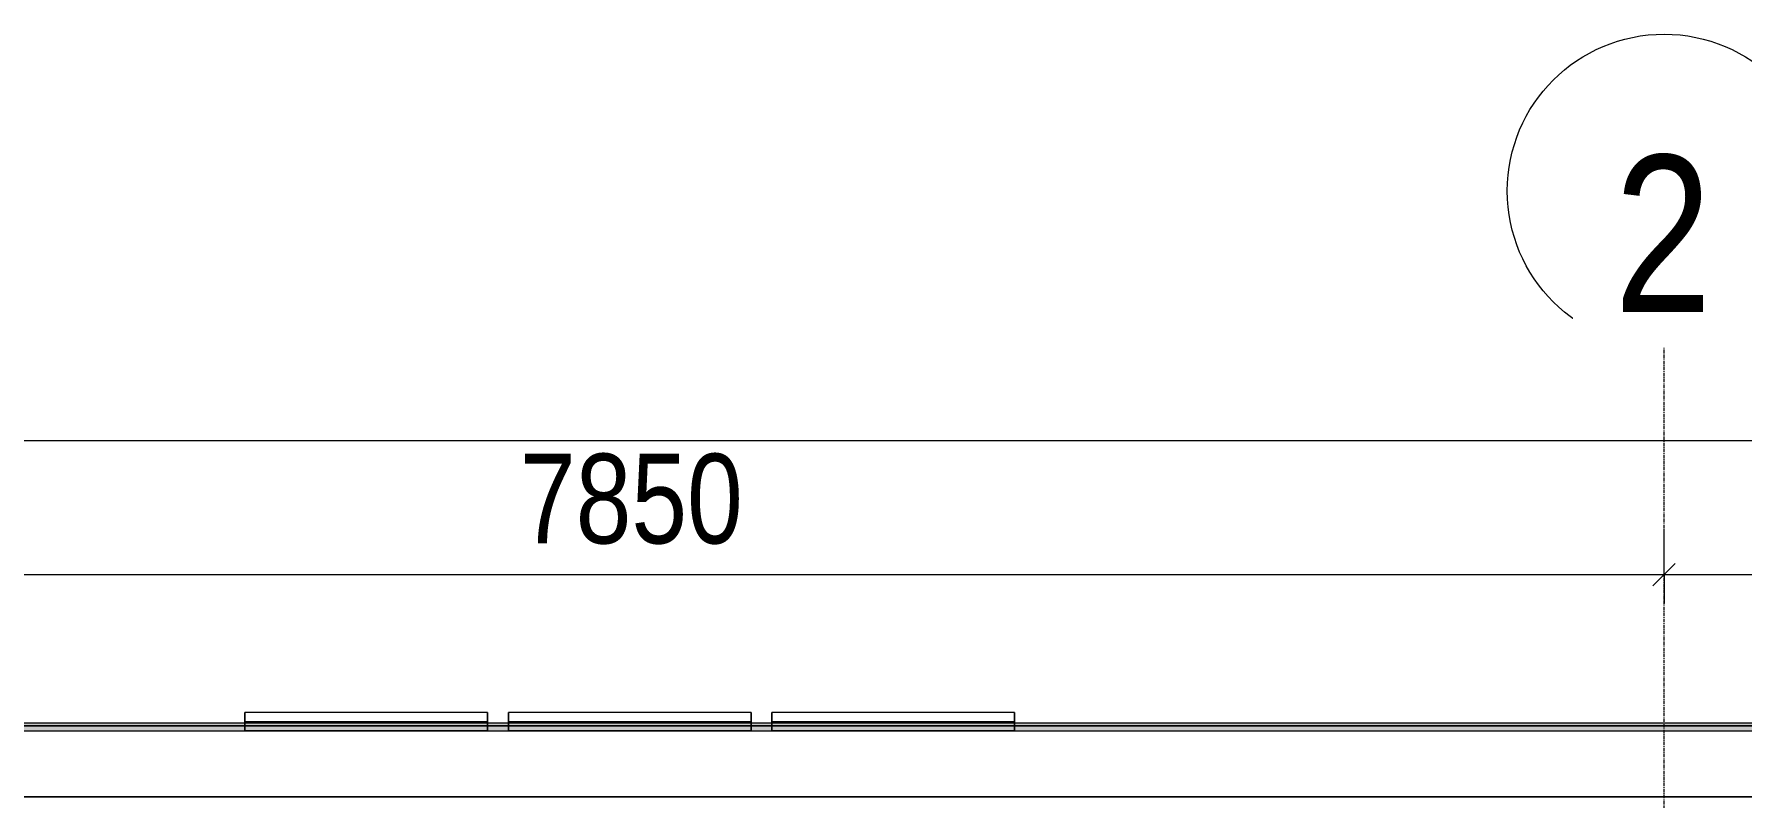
# Model space of a CAD drawing. Header units: millimetres. Extents: x -22227 to 20164, y 15335 to 61747.
# Drawn here: x -18384 to -11904, y 58163 to 61060 of the extents above; entities that cross this region are included whole.
import ezdxf

# ---------------------------------------------------------------- set-up
doc = ezdxf.new("R2010")
doc.units = ezdxf.units.MM
doc.linetypes.add('Grid Line', pattern=[22.225, 12.7, -3.175, 3.175, -3.175])
for name, color, linetype, lineweight in [('A-ANNO-DIMS', 7, 'Continuous', 9), ('A-ANNO-DIMS-170', 7, 'Continuous', 9), ('A-WALL', 7, 'Continuous', 9), ('A-WALL-PATT', 7, 'Continuous', 9), ('S-GRID', 7, 'Continuous', 9), ('S-GRID-IDEN', 7, 'Continuous', 9)]:
    doc.layers.add(name, color=color, linetype=linetype, lineweight=lineweight)
doc.layers.add('A-FLOR', color=7, linetype='Continuous', lineweight=9, true_color=0x007f00)
doc.layers.add('A-GLAZ', color=7, linetype='Continuous', lineweight=9, true_color=0x00007f)
doc.styles.add('Arial', font='arial.ttf', dxfattribs={"width": 0.8, "height": 595})
doc.styles.add('Arial_2', font='arial.ttf', dxfattribs={"width": 0.8, "height": 340})
doc.dimstyles.new('AK_DIM_2_0_Arial', dxfattribs={"dimscale": 304.8, "dimtxt": 346.888196, "dimasz": 0.278871, "dimexe": 0.557743, "dimexo": 0.557743, "dimgap": 0.055774, "dimtad": 1, "dimdec": 0, "dimzin": 0, "dimdsep": 46, "dimtxsty": 'Arial_2', "dimblk1": 'OBLIQUE', "dimblk2": 'OBLIQUE', "dimsah": 1, "dimcen": 0.09, "dimadec": 0, "dimazin": 0, "dimtfac": 1, "dimtdec": 4, "dimtix": 1, "dimtmove": 0, "dimatfit": 3, "dimfxl": 1, "dimtvp": 1, "dimtolj": 1, "dimtzin": 0, "dimarcsym": 2})

# ---------------------------------------------------------------- blocks, each defined once
blk = doc.blocks.new('M_Window-Louvers - 1000x1000mm-1207723-MẶT BẰNG BỐ TRÍ THIẾT BỊ')
at = {"layer": 'A-GLAZ', "color": 254, "true_color": 0xe0e0ef}
for p, q in [((-460.5, 8.65), (-460.5, -26.275)), ((-460.5, 8.65), (460.5, 8.65)), ((-460.5, -26.275), (-460.5, 8.65)), ((460.5, 8.65), (-460.5, 8.65)), ((460.5, -26.275), (460.5, 8.65)), ((460.5, 8.65), (460.5, -26.275)), ((-460.5, -26.275), (-460.5, -61.2)), ((-460.5, -26.275), (460.5, -26.275)), ((-460.5, -61.2), (-460.5, -26.275)), ((-460.5, -26.275), (460.5, -26.275)), ((-460.5, -61.2), (460.5, -61.2)), ((-460.5, -61.2), (460.5, -61.2)), ((460.5, -61.2), (460.5, -26.275)), ((460.5, -26.275), (460.5, -61.2))]:
    blk.add_line(p, q, dxfattribs=at)
at = {"layer": 'A-GLAZ', "color": 254, "true_color": 0xcccce5}
for p, q in [((-460.5, -26.275), (-460.5, 8.65)), ((460.5, 8.65), (-460.5, 8.65)), ((-460.5, 8.65), (-460.5, -26.275)), ((-460.5, 8.65), (460.5, 8.65)), ((460.5, 8.65), (460.5, -26.275)), ((460.5, -26.275), (460.5, 8.65)), ((-460.5, -61.2), (-460.5, -26.275)), ((-460.5, -26.275), (-460.5, -61.2)), ((-460.5, -61.2), (460.5, -61.2)), ((-460.5, -61.2), (460.5, -61.2)), ((460.5, -26.275), (460.5, -61.2)), ((460.5, -61.2), (460.5, -26.275))]:
    blk.add_line(p, q, dxfattribs=at)
at = {"layer": 'A-GLAZ', "color": 7, "true_color": 0xececf5}
for p, q in [((-460.5, 8.65), (-460.5, -26.275)), ((-460.5, 8.65), (460.5, 8.65)), ((-460.5, -26.275), (-460.5, 8.65)), ((460.5, 8.65), (-460.5, 8.65)), ((460.5, -26.275), (460.5, 8.65)), ((460.5, 8.65), (460.5, -26.275)), ((-460.5, -26.275), (-460.5, -61.2)), ((-460.5, -61.2), (-460.5, -26.275)), ((-460.5, -61.2), (460.5, -61.2)), ((-460.5, -61.2), (460.5, -61.2)), ((460.5, -61.2), (460.5, -26.275)), ((460.5, -26.275), (460.5, -61.2))]:
    blk.add_line(p, q, dxfattribs=at)
at = {"layer": 'A-GLAZ', "color": 7, "true_color": 0xf3f3f9}
for p, q in [((-460.5, 8.65), (-460.5, -26.275)), ((-460.5, 8.65), (460.5, 8.65)), ((-460.5, -26.275), (-460.5, 8.65)), ((460.5, 8.65), (-460.5, 8.65)), ((460.5, -26.275), (460.5, 8.65)), ((460.5, 8.65), (460.5, -26.275)), ((-460.5, -26.275), (460.5, -26.275)), ((-460.5, -26.275), (460.5, -26.275)), ((-460.5, -26.275), (-460.5, -61.2)), ((-460.5, -61.2), (-460.5, -26.275)), ((-460.5, -61.2), (460.5, -61.2)), ((-460.5, -61.2), (460.5, -61.2)), ((460.5, -61.2), (460.5, -26.275)), ((460.5, -26.275), (460.5, -61.2))]:
    blk.add_line(p, q, dxfattribs=at)
at = {"layer": 'A-GLAZ', "color": 7, "true_color": 0xf7f7fb}
for p, q in [((-460.5, 8.65), (-460.5, -26.275)), ((-460.5, 8.65), (460.5, 8.65)), ((-460.5, -26.275), (-460.5, 8.65)), ((460.5, 8.65), (-460.5, 8.65)), ((460.5, -26.275), (460.5, 8.65)), ((460.5, 8.65), (460.5, -26.275)), ((-460.5, -26.275), (-460.5, -61.2)), ((-460.5, -61.2), (-460.5, -26.275)), ((-460.5, -61.2), (460.5, -61.2)), ((-460.5, -61.2), (460.5, -61.2)), ((460.5, -61.2), (460.5, -26.275)), ((460.5, -26.275), (460.5, -61.2))]:
    blk.add_line(p, q, dxfattribs=at)
at = {"layer": 'A-GLAZ', "color": 7, "true_color": 0xfafafc}
for p, q in [((-460.5, 8.65), (-460.5, -26.275)), ((-460.5, 8.65), (460.5, 8.65)), ((-460.5, -26.275), (-460.5, 8.65)), ((460.5, 8.65), (-460.5, 8.65)), ((460.5, -26.275), (460.5, 8.65)), ((460.5, 8.65), (460.5, -26.275)), ((-460.5, -26.275), (460.5, -26.275)), ((-460.5, -26.275), (460.5, -26.275)), ((-460.5, -26.275), (-460.5, -61.2)), ((-460.5, -61.2), (-460.5, -26.275)), ((-460.5, -61.2), (460.5, -61.2)), ((-460.5, -61.2), (460.5, -61.2)), ((460.5, -61.2), (460.5, -26.275)), ((460.5, -26.275), (460.5, -61.2))]:
    blk.add_line(p, q, dxfattribs=at)
at = {"layer": 'A-GLAZ', "color": 7, "true_color": 0xfcfcfd}
for p, q in [((-460.5, 8.65), (-460.5, -26.275)), ((-460.5, 8.65), (460.5, 8.65)), ((-460.5, -26.275), (-460.5, 8.65)), ((460.5, 8.65), (-460.5, 8.65)), ((460.5, -26.275), (460.5, 8.65)), ((460.5, 8.65), (460.5, -26.275)), ((-460.5, -26.275), (-460.5, -61.2)), ((-460.5, -61.2), (-460.5, -26.275)), ((-460.5, -61.2), (460.5, -61.2)), ((-460.5, -61.2), (460.5, -61.2)), ((460.5, -61.2), (460.5, -26.275)), ((460.5, -26.275), (460.5, -61.2))]:
    blk.add_line(p, q, dxfattribs=at)
at = {"layer": 'A-GLAZ', "color": 7, "true_color": 0xfdfdfd}
for p, q in [((-460.5, 8.65), (-460.5, -26.275)), ((-460.5, 8.65), (460.5, 8.65)), ((-460.5, 8.65), (-460.5, -26.275)), ((-460.5, -26.275), (-460.5, 8.65)), ((460.5, 8.65), (-460.5, 8.65)), ((-460.5, 8.65), (460.5, 8.65)), ((-460.5, 8.65), (-460.5, -26.275)), ((-460.5, -26.275), (-460.5, 8.65)), ((460.5, 8.65), (-460.5, 8.65)), ((-460.5, 8.65), (460.5, 8.65)), ((-460.5, 8.65), (-460.5, -26.275)), ((-460.5, -26.275), (-460.5, 8.65)), ((460.5, 8.65), (-460.5, 8.65)), ((-460.5, 8.65), (460.5, 8.65)), ((-460.5, 8.65), (-460.5, -26.275)), ((-460.5, -26.275), (-460.5, 8.65)), ((460.5, 8.65), (-460.5, 8.65)), ((-460.5, 8.65), (460.5, 8.65)), ((-460.5, 8.65), (-460.5, -26.275)), ((-460.5, -26.275), (-460.5, 8.65)), ((460.5, 8.65), (-460.5, 8.65)), ((-460.5, 8.65), (460.5, 8.65)), ((-460.5, 8.65), (-460.5, -26.275)), ((-460.5, -26.275), (-460.5, 8.65)), ((460.5, 8.65), (-460.5, 8.65)), ((-460.5, 8.65), (460.5, 8.65)), ((-460.5, 8.65), (-460.5, -26.275)), ((-460.5, -26.275), (-460.5, 8.65)), ((460.5, 8.65), (-460.5, 8.65)), ((-460.5, 8.65), (460.5, 8.65)), ((-460.5, 8.65), (-460.5, -26.275)), ((-460.5, -26.275), (-460.5, 8.65)), ((460.5, 8.65), (-460.5, 8.65)), ((-460.5, 8.65), (460.5, 8.65)), ((-460.5, 8.65), (-460.5, -26.275)), ((-460.5, -26.275), (-460.5, 8.65)), ((460.5, 8.65), (-460.5, 8.65)), ((-460.5, 8.65), (460.5, 8.65)), ((-460.5, 8.65), (-460.5, -26.275)), ((-460.5, -26.275), (-460.5, 8.65)), ((460.5, 8.65), (-460.5, 8.65)), ((-460.5, 8.65), (460.5, 8.65)), ((-460.5, 8.65), (-460.5, -26.275)), ((-460.5, -26.275), (-460.5, 8.65)), ((460.5, 8.65), (-460.5, 8.65)), ((-460.5, 8.65), (460.5, 8.65)), ((-460.5, 8.65), (-460.5, -26.275)), ((-460.5, -26.275), (-460.5, 8.65)), ((460.5, 8.65), (-460.5, 8.65)), ((-460.5, 8.65), (460.5, 8.65)), ((-460.5, 8.65), (-460.5, -26.275)), ((-460.5, -26.275), (-460.5, 8.65)), ((460.5, 8.65), (-460.5, 8.65)), ((-460.5, 8.65), (460.5, 8.65)), ((-460.5, 8.65), (-460.5, -26.275)), ((-460.5, -26.275), (-460.5, 8.65)), ((460.5, 8.65), (-460.5, 8.65)), ((-460.5, 8.65), (460.5, 8.65)), ((460.5, -26.275), (460.5, 8.65)), ((460.5, 8.65), (460.5, -26.275)), ((460.5, -26.275), (460.5, 8.65)), ((460.5, 8.65), (460.5, -26.275)), ((460.5, -26.275), (460.5, 8.65)), ((460.5, 8.65), (460.5, -26.275)), ((460.5, -26.275), (460.5, 8.65)), ((460.5, 8.65), (460.5, -26.275)), ((460.5, -26.275), (460.5, 8.65)), ((460.5, 8.65), (460.5, -26.275)), ((460.5, -26.275), (460.5, 8.65)), ((460.5, 8.65), (460.5, -26.275)), ((460.5, -26.275), (460.5, 8.65)), ((460.5, 8.65), (460.5, -26.275)), ((460.5, -26.275), (460.5, 8.65)), ((460.5, 8.65), (460.5, -26.275)), ((460.5, -26.275), (460.5, 8.65)), ((460.5, 8.65), (460.5, -26.275)), ((460.5, -26.275), (460.5, 8.65)), ((460.5, 8.65), (460.5, -26.275)), ((460.5, -26.275), (460.5, 8.65)), ((460.5, 8.65), (460.5, -26.275)), ((460.5, -26.275), (460.5, 8.65)), ((460.5, 8.65), (460.5, -26.275)), ((460.5, -26.275), (460.5, 8.65)), ((460.5, 8.65), (460.5, -26.275)), ((460.5, -26.275), (460.5, 8.65)), ((460.5, 8.65), (460.5, -26.275)), ((460.5, -26.275), (460.5, 8.65)), ((-460.5, -26.275), (460.5, -26.275)), ((-460.5, -26.275), (460.5, -26.275)), ((-460.5, -26.275), (460.5, -26.275)), ((-460.5, -26.275), (460.5, -26.275)), ((-460.5, -26.275), (460.5, -26.275)), ((-460.5, -26.275), (460.5, -26.275)), ((-460.5, -26.275), (460.5, -26.275)), ((-460.5, -26.275), (-460.5, -61.2)), ((-460.5, -26.275), (460.5, -26.275)), ((-460.5, -26.275), (460.5, -26.275)), ((-460.5, -26.275), (-460.5, -61.2)), ((-460.5, -61.2), (-460.5, -26.275)), ((-460.5, -26.275), (460.5, -26.275)), ((-460.5, -26.275), (460.5, -26.275)), ((-460.5, -26.275), (-460.5, -61.2)), ((-460.5, -61.2), (-460.5, -26.275)), ((-460.5, -26.275), (460.5, -26.275)), ((-460.5, -26.275), (460.5, -26.275)), ((-460.5, -26.275), (-460.5, -61.2)), ((-460.5, -61.2), (-460.5, -26.275)), ((-460.5, -26.275), (460.5, -26.275)), ((-460.5, -26.275), (460.5, -26.275)), ((-460.5, -26.275), (-460.5, -61.2)), ((-460.5, -61.2), (-460.5, -26.275)), ((-460.5, -26.275), (460.5, -26.275)), ((-460.5, -26.275), (460.5, -26.275)), ((-460.5, -26.275), (-460.5, -61.2)), ((-460.5, -61.2), (-460.5, -26.275)), ((-460.5, -26.275), (460.5, -26.275)), ((-460.5, -26.275), (460.5, -26.275)), ((-460.5, -26.275), (-460.5, -61.2)), ((-460.5, -61.2), (-460.5, -26.275)), ((-460.5, -26.275), (460.5, -26.275)), ((-460.5, -26.275), (460.5, -26.275)), ((-460.5, -26.275), (-460.5, -61.2)), ((-460.5, -61.2), (-460.5, -26.275)), ((-460.5, -26.275), (460.5, -26.275)), ((-460.5, -26.275), (460.5, -26.275)), ((-460.5, -26.275), (-460.5, -61.2)), ((-460.5, -61.2), (-460.5, -26.275)), ((-460.5, -26.275), (460.5, -26.275)), ((-460.5, -26.275), (460.5, -26.275)), ((-460.5, -26.275), (-460.5, -61.2)), ((-460.5, -61.2), (-460.5, -26.275)), ((-460.5, -26.275), (460.5, -26.275)), ((-460.5, -26.275), (460.5, -26.275)), ((-460.5, -26.275), (-460.5, -61.2)), ((-460.5, -61.2), (-460.5, -26.275)), ((-460.5, -26.275), (460.5, -26.275)), ((-460.5, -26.275), (460.5, -26.275)), ((-460.5, -26.275), (-460.5, -61.2)), ((-460.5, -61.2), (-460.5, -26.275)), ((-460.5, -26.275), (460.5, -26.275)), ((-460.5, -26.275), (460.5, -26.275)), ((-460.5, -26.275), (-460.5, -61.2)), ((-460.5, -61.2), (-460.5, -26.275)), ((-460.5, -26.275), (460.5, -26.275)), ((-460.5, -26.275), (460.5, -26.275)), ((-460.5, -26.275), (-460.5, -61.2)), ((-460.5, -61.2), (-460.5, -26.275)), ((-460.5, -26.275), (460.5, -26.275)), ((-460.5, -26.275), (460.5, -26.275)), ((-460.5, -26.275), (-460.5, -61.2)), ((-460.5, -61.2), (-460.5, -26.275)), ((-460.5, -26.275), (460.5, -26.275)), ((-460.5, -26.275), (460.5, -26.275)), ((-460.5, -61.2), (460.5, -61.2)), ((-460.5, -61.2), (460.5, -61.2)), ((-460.5, -61.2), (460.5, -61.2)), ((-460.5, -61.2), (460.5, -61.2)), ((-460.5, -61.2), (460.5, -61.2)), ((-460.5, -61.2), (460.5, -61.2)), ((-460.5, -61.2), (460.5, -61.2)), ((-460.5, -61.2), (460.5, -61.2)), ((-460.5, -61.2), (460.5, -61.2)), ((-460.5, -61.2), (460.5, -61.2)), ((-460.5, -61.2), (460.5, -61.2)), ((-460.5, -61.2), (460.5, -61.2)), ((-460.5, -61.2), (460.5, -61.2)), ((-460.5, -61.2), (460.5, -61.2)), ((-460.5, -61.2), (460.5, -61.2)), ((-460.5, -61.2), (460.5, -61.2)), ((-460.5, -61.2), (460.5, -61.2)), ((-460.5, -61.2), (460.5, -61.2)), ((-460.5, -61.2), (460.5, -61.2)), ((-460.5, -61.2), (460.5, -61.2)), ((-460.5, -61.2), (460.5, -61.2)), ((-460.5, -61.2), (460.5, -61.2)), ((-460.5, -61.2), (460.5, -61.2)), ((-460.5, -61.2), (460.5, -61.2)), ((-460.5, -61.2), (460.5, -61.2)), ((-460.5, -61.2), (460.5, -61.2)), ((-460.5, -61.2), (460.5, -61.2)), ((-460.5, -61.2), (460.5, -61.2)), ((-460.5, -61.2), (460.5, -61.2)), ((460.5, -61.2), (460.5, -26.275)), ((460.5, -26.275), (460.5, -61.2)), ((460.5, -61.2), (460.5, -26.275)), ((460.5, -26.275), (460.5, -61.2)), ((460.5, -61.2), (460.5, -26.275)), ((460.5, -26.275), (460.5, -61.2)), ((460.5, -61.2), (460.5, -26.275)), ((460.5, -26.275), (460.5, -61.2)), ((460.5, -61.2), (460.5, -26.275)), ((460.5, -26.275), (460.5, -61.2)), ((460.5, -61.2), (460.5, -26.275)), ((460.5, -26.275), (460.5, -61.2)), ((460.5, -61.2), (460.5, -26.275)), ((460.5, -26.275), (460.5, -61.2)), ((460.5, -61.2), (460.5, -26.275)), ((460.5, -26.275), (460.5, -61.2)), ((460.5, -61.2), (460.5, -26.275)), ((460.5, -26.275), (460.5, -61.2)), ((460.5, -61.2), (460.5, -26.275)), ((460.5, -26.275), (460.5, -61.2)), ((460.5, -61.2), (460.5, -26.275)), ((460.5, -26.275), (460.5, -61.2)), ((460.5, -61.2), (460.5, -26.275)), ((460.5, -26.275), (460.5, -61.2)), ((460.5, -61.2), (460.5, -26.275)), ((460.5, -26.275), (460.5, -61.2)), ((460.5, -61.2), (460.5, -26.275)), ((460.5, -26.275), (460.5, -61.2)), ((460.5, -61.2), (460.5, -26.275))]:
    blk.add_line(p, q, dxfattribs=at)
at = {"layer": 'A-GLAZ', "color": 9, "true_color": 0xaaaad4}
for p, q in [((-460.5, -26.275), (-460.5, 8.65)), ((460.5, 8.65), (-460.5, 8.65)), ((460.5, 8.65), (460.5, -26.275)), ((-460.5, -61.2), (-460.5, -26.275)), ((-460.5, -26.275), (460.5, -26.275)), ((-460.5, -61.2), (460.5, -61.2)), ((460.5, -26.275), (460.5, -61.2))]:
    blk.add_line(p, q, dxfattribs=at)
blk = doc.blocks.new('AK-SGS-M3-A_rvt-1-MẶT BẰNG BỐ TRÍ THIẾT BỊ')
at = {"layer": 'A-WALL-PATT', "true_color": 0xeaeaea, "transparency": 33554534}
h = blk.add_hatch(color=254, dxfattribs=at)
h.paths.add_polyline_path([(-17584.1, 58416.9), (-17584.1, 58446.9), (-20048.6, 58446.9), (-20048.6, 58416.9), (-17746.5, 58416.9)])
h.paths.add_polyline_path([(-16663.1, 58416.9), (-16584.2, 58416.9), (-16584.2, 58446.9), (-16663.1, 58446.9)])
h.paths.add_polyline_path([(-13117.4, 58416.9), (-9809.1, 58416.9), (-9809.1, 58446.9), (-14663.3, 58446.9), (-14663.3, 58416.9), (-14274.7, 58416.9)])
h.paths.add_polyline_path([(-15663.2, 58416.9), (-15584.3, 58416.9), (-15584.3, 58446.9), (-15663.2, 58446.9)])
h.paths.add_polyline_path([(-8809.2, 58416.9), (-8809.2, 58446.9), (-8888.1, 58446.9), (-8888.1, 58416.9)])
h.paths.add_polyline_path([(-5016.5, 58416.9), (5590.9, 58416.9), (5590.9, 58446.9), (-6888.3, 58446.9), (-6888.3, 58416.9), (-6173.7, 58416.9)])
h.paths.add_polyline_path([(-7888.2, 58416.9), (-7809.3, 58416.9), (-7809.3, 58446.9), (-7888.2, 58446.9)])
h.paths.add_polyline_path([(8511.7, 58416.9), (13291.2, 58416.9), (13291.2, 58446.9), (8511.7, 58446.9)])
h.paths.add_polyline_path([(6556.3, 58416.9), (6590.8, 58416.9), (6590.8, 58446.9), (6511.9, 58446.9), (6511.9, 58416.9)])
h.paths.add_polyline_path([(7590.7, 58416.9), (7590.7, 58446.9), (7511.8, 58446.9), (7511.8, 58416.9), (7568.9, 58416.9)])
h.paths.add_polyline_path([(15235.9, 58416.9), (15291, 58416.9), (15291, 58446.9), (15212.1, 58446.9), (15212.1, 58416.9)])
h.paths.add_polyline_path([(14212.2, 58416.9), (14291.1, 58416.9), (14291.1, 58446.9), (14212.2, 58446.9)])
h = blk.add_hatch(color=254, dxfattribs=at)
h.paths.add_polyline_path([(-17457.2, 58416.9), (-16663.1, 58416.9), (-16663.1, 58446.9), (-17584.1, 58446.9), (-17584.1, 58416.9)])
h.paths.add_polyline_path([(-15721.3, 58416.9), (-15663.2, 58416.9), (-15663.2, 58446.9), (-16584.2, 58446.9), (-16584.2, 58416.9), (-16010.6, 58416.9)])
h.paths.add_polyline_path([(-15432, 58416.9), (-14663.3, 58416.9), (-14663.3, 58446.9), (-15584.3, 58446.9), (-15584.3, 58416.9), (-15576.6, 58416.9)])
h.paths.add_polyline_path([(-9809.1, 58416.9), (-8888.1, 58416.9), (-8888.1, 58446.9), (-9809.1, 58446.9)])
h.paths.add_polyline_path([(-7331, 58416.9), (-6888.3, 58416.9), (-6888.3, 58446.9), (-7809.3, 58446.9), (-7809.3, 58416.9), (-7620.3, 58416.9)])
h.paths.add_polyline_path([(-8809.2, 58416.9), (-7888.2, 58416.9), (-7888.2, 58446.9), (-8809.2, 58446.9)])
h.paths.add_polyline_path([(7511.8, 58416.9), (7511.8, 58446.9), (6590.8, 58446.9), (6590.8, 58416.9), (7424.3, 58416.9)])
h.paths.add_polyline_path([(7590.7, 58416.9), (8511.7, 58416.9), (8511.7, 58446.9), (7590.7, 58446.9)])
h.paths.add_polyline_path([(6511.9, 58416.9), (6511.9, 58446.9), (5590.9, 58446.9), (5590.9, 58416.9)])
h.paths.add_polyline_path([(13291.2, 58416.9), (14212.2, 58416.9), (14212.2, 58446.9), (13291.2, 58446.9)])
h.paths.add_polyline_path([(15291, 58416.9), (15814.5, 58416.9), (15814.5, 58446.9), (15291, 58446.9)])
h.paths.add_polyline_path([(15212.1, 58416.9), (15212.1, 58446.9), (14291.1, 58446.9), (14291.1, 58416.9), (14657.2, 58416.9)])
at = {"layer": 'A-WALL', "color": 253, "true_color": 0xaaaaaa}
for p, q in [((-17584.1, 58446.9), (-20048.6, 58446.9)), ((-20048.6, 58416.9), (-17584.1, 58416.9)), ((-16584.2, 58446.9), (-16663.1, 58446.9)), ((-16663.1, 58416.9), (-16584.2, 58416.9)), ((-15584.3, 58446.9), (-15663.2, 58446.9)), ((-15663.2, 58416.9), (-15584.3, 58416.9)), ((-9809.1, 58446.9), (-14663.3, 58446.9)), ((-14663.3, 58416.9), (-9809.1, 58416.9)), ((-6482.2, 58166.9), (-19596.1, 58166.9))]:
    blk.add_line(p, q, dxfattribs=at)
at = {"layer": 'A-WALL', "color": 9, "true_color": 0xc3c3c3}
for p, q in [((-17584.1, 58446.9), (-20048.6, 58446.9)), ((-19948.6, 58436.9), (-17584.1, 58436.9)), ((-19948.6, 58416.9), (-17584.1, 58416.9)), ((-16584.2, 58446.9), (-16663.1, 58446.9)), ((-16663.1, 58436.9), (-16584.2, 58436.9)), ((-16663.1, 58416.9), (-16584.2, 58416.9)), ((-15584.3, 58446.9), (-15663.2, 58446.9)), ((-15663.2, 58436.9), (-15584.3, 58436.9)), ((-15663.2, 58416.9), (-15584.3, 58416.9)), ((-9809.1, 58446.9), (-14663.3, 58446.9)), ((-14663.3, 58436.9), (-9809.1, 58436.9)), ((-14663.3, 58416.9), (-9809.1, 58416.9))]:
    blk.add_line(p, q, dxfattribs=at)
at = {"layer": 'A-WALL', "color": 254, "true_color": 0xd8d8d8}
for p, q in [((-17584.1, 58436.9), (-19948.6, 58436.9)), ((-16584.2, 58436.9), (-16663.1, 58436.9)), ((-15584.3, 58436.9), (-15663.2, 58436.9)), ((-9809.1, 58436.9), (-14663.3, 58436.9))]:
    blk.add_line(p, q, dxfattribs=at)
at = {"layer": 'A-WALL', "color": 7, "true_color": 0xfdfdfd}
for p, q in [((-16663.1, 58446.9), (-17584.1, 58446.9)), ((-16663.1, 58446.9), (-17584.1, 58446.9)), ((-17584.1, 58436.9), (-16663.1, 58436.9)), ((-16663.1, 58436.9), (-17584.1, 58436.9)), ((-17584.1, 58416.9), (-16663.1, 58416.9)), ((-17584.1, 58416.9), (-16663.1, 58416.9)), ((-15663.2, 58446.9), (-16584.2, 58446.9)), ((-15663.2, 58446.9), (-16584.2, 58446.9)), ((-16584.2, 58436.9), (-15663.2, 58436.9)), ((-15663.2, 58436.9), (-16584.2, 58436.9)), ((-16584.2, 58416.9), (-15663.2, 58416.9)), ((-16584.2, 58416.9), (-15663.2, 58416.9)), ((-14663.3, 58446.9), (-15584.3, 58446.9)), ((-14663.3, 58446.9), (-15584.3, 58446.9)), ((-15584.3, 58436.9), (-14663.3, 58436.9)), ((-14663.3, 58436.9), (-15584.3, 58436.9)), ((-15584.3, 58416.9), (-14663.3, 58416.9)), ((-15584.3, 58416.9), (-14663.3, 58416.9))]:
    blk.add_line(p, q, dxfattribs=at)
at = {"layer": 'A-WALL', "color": 254, "true_color": 0xe0e0e0}
for p, q in [((-13117.6, 58166.9), (-19596.1, 58166.9)), ((-6482.2, 58166.9), (-13117.4, 58166.9))]:
    blk.add_line(p, q, dxfattribs=at)
at = {"layer": 'A-GLAZ', "color": 9, "lineweight": 9, "true_color": 0xaaaad4, "rotation": 180}
for p in [(-17123.6, 58425.6), (-16123.7, 58425.6), (-15123.8, 58425.6)]:
    blk.add_blockref('M_Window-Louvers - 1000x1000mm-1207723-MẶT BẰNG BỐ TRÍ THIẾT BỊ', p, dxfattribs=at)
blk = doc.blocks.new('AK-SGS-M3-Hrvt_rvt-1-MẶT BẰNG BỐ TRÍ THIẾT BỊ')
at = {"layer": 'A-FLOR', "color": 7, "true_color": 0xecf5ec}
for p, q in [((-19596.1, 58166.9), (-13117.6, 58166.9)), ((-13117.4, 58166.9), (-6482.2, 58166.9))]:
    blk.add_line(p, q, dxfattribs=at)
at = {"layer": 'A-FLOR', "color": 254, "true_color": 0xe0efe0}
for p, q in [((-13117.6, 58166.9), (-19596.1, 58166.9)), ((-6482.2, 58166.9), (-13117.4, 58166.9))]:
    blk.add_line(p, q, dxfattribs=at)
blk = doc.blocks.new('Grid - M_Grid Head - Circle-116537-MẶT BẰNG BỐ TRÍ THIẾT BỊ')
at = {"layer": 'S-GRID-IDEN'}
blk.add_circle((0, 0), 3.5, dxfattribs=at)
blk = doc.blocks.new('DIMBLOCK8-MẶT BẰNG BỐ TRÍ THIẾT BỊ')
at = {"layer": 'A-ANNO-DIMS-170'}
for p, q in [((-20048.6, 59010.1), (-20048.6, 59180.1)), ((-12198.6, 59010.1), (-12198.6, 59180.1)), ((-20048.6, 59010.1), (-20006.1, 59052.6)), ((-12198.6, 59010.1), (-12156.1, 59052.6)), ((-20048.6, 59010.1), (-20091.1, 58967.6)), ((-20048.6, 59010.1), (-12198.6, 59010.1)), ((-20048.6, 59010.1), (-20048.6, 58900.2)), ((-12198.6, 59010.1), (-12241.1, 58967.6)), ((-12198.6, 59010.1), (-12198.6, 58900.2))]:
    blk.add_line(p, q, dxfattribs=at)
at = {"layer": 'A-ANNO-DIMS-170', "color": 0, "insert": (-16539.9, 59468.5), "char_height": 340, "width": 999.038, "attachment_point": 1, "line_spacing_factor": 0.941778, "style": 'Arial_2'}
blk.add_mtext('7850', dxfattribs=at)
blk = doc.blocks.new('_Oblique')
at = {"color": 0, "linetype": 'ByBlock', "lineweight": -2}
blk.add_line((-0.5, -0.5), (0.5, 0.5), dxfattribs=at)
blk = doc.blocks.new('DIMBLOCK9-MẶT BẰNG BỐ TRÍ THIẾT BỊ')
at = {"layer": 'A-ANNO-DIMS-170'}
for p, q in [((-12198.6, 59010.1), (-12198.6, 59180.1)), ((-4498.6, 59010.1), (-4498.6, 59180.1)), ((-12198.6, 59010.1), (-12156.1, 59052.6)), ((-4498.6, 59010.1), (-4456.1, 59052.6)), ((-12198.6, 59010.1), (-12241.1, 58967.6)), ((-12198.6, 59010.1), (-4498.6, 59010.1)), ((-12198.6, 59010.1), (-12198.6, 58900.2)), ((-4498.6, 59010.1), (-4541.1, 58967.6)), ((-4498.6, 59010.1), (-4498.6, 58900.2))]:
    blk.add_line(p, q, dxfattribs=at)
at = {"layer": 'A-ANNO-DIMS-170', "color": 0, "insert": (-8764.9, 59468.5), "char_height": 340, "width": 999.038, "attachment_point": 1, "line_spacing_factor": 0.941778, "style": 'Arial_2'}
blk.add_mtext('7700', dxfattribs=at)
blk = doc.blocks.new('DIMBLOCK12-MẶT BẰNG BỐ TRÍ THIẾT BỊ')
at = {"layer": 'A-ANNO-DIMS-170'}
for p, q in [((-20048.6, 59519.2), (-20048.6, 59689.2)), ((10901.4, 59519.2), (10901.4, 59689.2)), ((-20048.6, 59519.2), (-20006.1, 59561.7)), ((10901.4, 59519.2), (10943.9, 59561.7)), ((-20048.6, 59519.2), (-20091.1, 59476.7)), ((-20048.6, 59519.2), (10901.4, 59519.2)), ((-20048.6, 59519.2), (-20048.6, 59409.3)), ((10901.4, 59519.2), (10858.9, 59476.7)), ((10901.4, 59519.2), (10901.4, 59409.3))]:
    blk.add_line(p, q, dxfattribs=at)
at = {"layer": 'A-ANNO-DIMS-170', "color": 0, "insert": (-5093.9, 59977.6), "char_height": 340, "width": 1248.798, "attachment_point": 1, "line_spacing_factor": 0.941778, "style": 'Arial_2'}
blk.add_mtext('30950', dxfattribs=at)

msp = doc.modelspace()

# ---------------------------------------------------------------- linework, layer by layer
at = {"layer": 'S-GRID', "linetype": 'Grid Line'}
msp.add_line((14912.1, 58436.9), (-21036.6, 58436.9), dxfattribs=at)

# ---------------------------------------------------------------- block references
at = {"lineweight": 5}
for name in ['AK-SGS-M3-Hrvt_rvt-1-MẶT BẰNG BỐ TRÍ THIẾT BỊ', 'AK-SGS-M3-A_rvt-1-MẶT BẰNG BỐ TRÍ THIẾT BỊ']:
    msp.add_blockref(name, (0, 0), dxfattribs=at)
at = {"layer": 'S-GRID-IDEN', "xscale": 169.9999999999999, "yscale": 169.9999999999999, "zscale": 169.9999999999999}
msp.add_blockref('Grid - M_Grid Head - Circle-116537-MẶT BẰNG BỐ TRÍ THIẾT BỊ', (-12198.6, 60465.5), dxfattribs=at)

# ---------------------------------------------------------------- dimensions: what is measured, and where the dimension line sits
at = {"layer": 'A-ANNO-DIMS'}
for base, p1, p2, override, picture, middle in [((-12198.6, 59010.1), (-20048.6, 59070.2), (-12198.6, 59070.2), {"dimpost": '<>', "dimfxl": 7850}, 'DIMBLOCK8-MẶT BẰNG BỐ TRÍ THIẾT BỊ', (-16123.6, 59200.7)), ((-4498.6, 59010.1), (-12198.6, 59070.2), (-4498.6, 59070.2), {"dimpost": '<>', "dimfxl": 7700}, 'DIMBLOCK9-MẶT BẰNG BỐ TRÍ THIẾT BỊ', (-8348.6, 59200.7))]:
    dim = msp.add_linear_dim(base=base, p1=p1, p2=p2, dimstyle='AK_DIM_2_0_Arial', override=override, dxfattribs=at)
    dim.commit()
    dim.dimension.update_dxf_attribs({"geometry": picture, "text_midpoint": middle})

# ---------------------------------------------------------------- next in the draw order: texts
at = {"layer": 'S-GRID-IDEN', "insert": (-12202.9, 60303.6), "char_height": 595, "width": 386.24, "attachment_point": 5, "line_spacing_factor": 0.936439, "style": 'Arial', "bg_fill": 3, "box_fill_scale": 1.25, "bg_fill_color": 256, "bg_fill_true_color": 13158600, "bg_fill_transparency": 0}
msp.add_mtext('\\pxqc,t2.90286,5.80571,8.70857,11.61143,14.51429,17.41714,20.32,23.22286,26.12571,29.02857,31.93143,34.83429,37.73714,40.64,43.54286,46.44571,49.34857,52.25143,55.15429,58.05714,60.96,63.86286,66.76571,69.66857,72.57143,75.47429,78.37714,81.28,84.18286,87.08571,89.98857,92.89143;{2}', dxfattribs=at)

# ---------------------------------------------------------------- next in the draw order: linework, layer by layer
at = {"layer": 'S-GRID', "linetype": 'Grid Line'}
msp.add_line((-12198.6, 15335.3), (-12198.6, 59870.5), dxfattribs=at)

# ---------------------------------------------------------------- next in the draw order: dimensions: what is measured, and where the dimension line sits
at = {"layer": 'A-ANNO-DIMS'}
dim = msp.add_linear_dim(base=(10901.4, 59519.2), p1=(-20048.6, 59579.3), p2=(10901.4, 59579.3), dimstyle='AK_DIM_2_0_Arial', override={"dimpost": '<>', "dimfxl": 30950}, dxfattribs=at)
dim.commit()
dim.dimension.update_dxf_attribs({"geometry": 'DIMBLOCK12-MẶT BẰNG BỐ TRÍ THIẾT BỊ', "text_midpoint": (-4573.6, 59710)})

doc.saveas('drawing.dxf')
